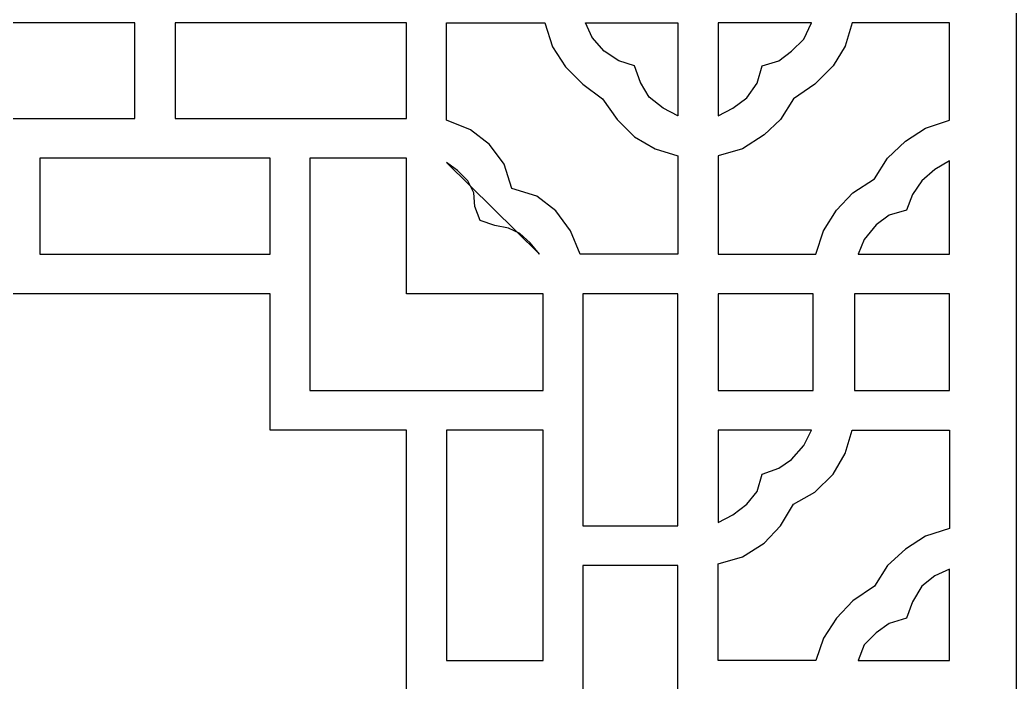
# Model space of a CAD drawing. Header units: centimetres. Extents: x 18.13 to 27, y 0.12 to 9.
# Drawn here: x 22.569 to 27, y 4.562 to 7.508 of the extents above; entities that cross this region are included whole.
import ezdxf

# ---------------------------------------------------------------- set-up
doc = ezdxf.new("R2010")
doc.units = ezdxf.units.CM
doc.header["$MEASUREMENT"] = 0
doc.layers.add('layer 1', color=7, linetype='Continuous')

msp = doc.modelspace()

# ---------------------------------------------------------------- linework, layer by layer
at = {"layer": 'layer 1', "color": 250}
for points, knots in [([(18.13026, 9.00077), (18.13026, 9.00077), (18.13026, 0.12357), (18.13026, 0.12357), (18.13026, 0.12357), (18.13026, 0.12357), (26.99977, 0.12357), (26.99977, 0.12357), (26.99977, 0.12357), (26.99977, 0.12357), (26.99977, 9.00077), (26.99977, 9.00077), (26.99977, 9.00077), (26.99977, 9.00077), (18.13026, 9.00077), (18.13026, 9.00077)], [0, 0, 0, 0, 0.2, 0.2, 0.2, 0.2, 0.4, 0.4, 0.4, 0.4, 0.6, 0.6, 0.6, 0.6, 1, 1, 1, 1]), ([(22.0505, 7.49564), (22.0505, 7.49564), (22.565, 7.49564), (22.565, 7.49564), (22.565, 7.49564), (22.565, 7.49564), (23.07952, 7.49564), (23.07952, 7.49564), (23.07952, 7.49564), (23.07952, 7.49564), (23.07952, 7.06944), (23.07952, 7.06944), (23.07952, 7.06944), (23.07952, 7.06944), (22.565, 7.06944), (22.565, 7.06944), (22.565, 7.06944), (22.565, 7.06944), (22.0505, 7.06944), (22.0505, 7.06944), (22.0505, 7.06944), (22.0505, 7.06944), (22.0505, 7.49564), (22.0505, 7.49564)], [0, 0, 0, 0, 0.1428571, 0.1428571, 0.1428571, 0.1428571, 0.2857143, 0.2857143, 0.2857143, 0.2857143, 0.4285714, 0.4285714, 0.4285714, 0.4285714, 0.5714286, 0.5714286, 0.5714286, 0.5714286, 0.7142857, 0.7142857, 0.7142857, 0.7142857, 1, 1, 1, 1]), ([(23.25996, 7.49564), (23.25996, 7.49564), (24.28899, 7.49564), (24.28899, 7.49564), (24.28899, 7.49564), (24.28899, 7.49564), (24.28899, 7.06944), (24.28899, 7.06944), (24.28899, 7.06944), (24.28899, 7.06944), (23.25996, 7.06944), (23.25996, 7.06944), (23.25996, 7.06944), (23.25996, 7.06944), (23.25996, 7.49564), (23.25996, 7.49564)], [0, 0, 0, 0, 0.2, 0.2, 0.2, 0.2, 0.4, 0.4, 0.4, 0.4, 0.6, 0.6, 0.6, 0.6, 1, 1, 1, 1]), ([(25.49467, 6.90432), (25.49467, 6.90432), (25.39481, 6.93508), (25.39481, 6.93508), (25.39481, 6.93508), (25.39481, 6.93508), (25.30268, 6.9888), (25.30268, 6.9888), (25.30268, 6.9888), (25.30268, 6.9888), (25.2259, 7.06562), (25.2259, 7.06562), (25.2259, 7.06562), (25.2259, 7.06562), (25.16063, 7.15777), (25.16063, 7.15777), (25.16063, 7.15777), (25.16063, 7.15777), (25.0723, 7.22301), (25.0723, 7.22301), (25.0723, 7.22301), (25.0723, 7.22301), (24.99549, 7.29984), (24.99549, 7.29984), (24.99549, 7.29984), (24.99549, 7.29984), (24.9379, 7.38811), (24.9379, 7.38811), (24.9379, 7.38811), (24.9379, 7.38811), (24.90334, 7.49564), (24.90334, 7.49564), (24.90334, 7.49564), (24.90334, 7.49564), (24.46563, 7.49564), (24.46563, 7.49564), (24.46563, 7.49564), (24.46563, 7.49564), (24.46563, 7.06176), (24.46563, 7.06176), (24.46563, 7.06176), (24.46563, 7.06176), (24.57315, 7.01952), (24.57315, 7.01952), (24.57315, 7.01952), (24.57315, 7.01952), (24.65761, 6.95424), (24.65761, 6.95424), (24.65761, 6.95424), (24.65761, 6.95424), (24.7229, 6.86596), (24.7229, 6.86596), (24.7229, 6.86596), (24.7229, 6.86596), (24.75744, 6.75847), (24.75744, 6.75847), (24.75744, 6.75847), (24.75744, 6.75847), (24.86881, 6.72389), (24.86881, 6.72389), (24.86881, 6.72389), (24.86881, 6.72389), (24.95328, 6.65861), (24.95328, 6.65861), (24.95328, 6.65861), (24.95328, 6.65861), (25.01851, 6.57028), (25.01851, 6.57028), (25.01851, 6.57028), (25.01851, 6.57028), (25.06077, 6.46662), (25.06077, 6.46662), (25.06077, 6.46662), (25.06077, 6.46662), (25.49467, 6.46662), (25.49467, 6.46662), (25.49467, 6.46662), (25.49467, 6.46662), (25.49467, 6.90432), (25.49467, 6.90432)], [0, 0, 0, 0, 0.047619, 0.047619, 0.047619, 0.047619, 0.0952381, 0.0952381, 0.0952381, 0.0952381, 0.1428571, 0.1428571, 0.1428571, 0.1428571, 0.1904762, 0.1904762, 0.1904762, 0.1904762, 0.2380952, 0.2380952, 0.2380952, 0.2380952, 0.2857143, 0.2857143, 0.2857143, 0.2857143, 0.3333333, 0.3333333, 0.3333333, 0.3333333, 0.3809524, 0.3809524, 0.3809524, 0.3809524, 0.4285714, 0.4285714, 0.4285714, 0.4285714, 0.4761905, 0.4761905, 0.4761905, 0.4761905, 0.5238095, 0.5238095, 0.5238095, 0.5238095, 0.5714286, 0.5714286, 0.5714286, 0.5714286, 0.6190476, 0.6190476, 0.6190476, 0.6190476, 0.6666667, 0.6666667, 0.6666667, 0.6666667, 0.7142857, 0.7142857, 0.7142857, 0.7142857, 0.7619048, 0.7619048, 0.7619048, 0.7619048, 0.8095238, 0.8095238, 0.8095238, 0.8095238, 0.8571429, 0.8571429, 0.8571429, 0.8571429, 0.9047619, 0.9047619, 0.9047619, 0.9047619, 1, 1, 1, 1]), ([(25.49467, 7.08096), (25.49467, 7.08096), (25.49467, 7.49564), (25.49467, 7.49564), (25.49467, 7.49564), (25.49467, 7.49564), (25.08381, 7.49564), (25.08381, 7.49564), (25.08381, 7.49564), (25.08381, 7.49564), (25.11452, 7.43041), (25.11452, 7.43041), (25.11452, 7.43041), (25.11452, 7.43041), (25.16829, 7.36895), (25.16829, 7.36895), (25.16829, 7.36895), (25.16829, 7.36895), (25.23355, 7.32669), (25.23355, 7.32669), (25.23355, 7.32669), (25.23355, 7.32669), (25.30268, 7.30367), (25.30268, 7.30367), (25.30268, 7.30367), (25.30268, 7.30367), (25.32955, 7.2307), (25.32955, 7.2307), (25.32955, 7.2307), (25.32955, 7.2307), (25.36795, 7.16544), (25.36795, 7.16544), (25.36795, 7.16544), (25.36795, 7.16544), (25.42936, 7.11553), (25.42936, 7.11553), (25.42936, 7.11553), (25.42936, 7.11553), (25.49467, 7.08096), (25.49467, 7.08096)], [0, 0, 0, 0, 0.0909091, 0.0909091, 0.0909091, 0.0909091, 0.1818182, 0.1818182, 0.1818182, 0.1818182, 0.2727273, 0.2727273, 0.2727273, 0.2727273, 0.3636364, 0.3636364, 0.3636364, 0.3636364, 0.4545455, 0.4545455, 0.4545455, 0.4545455, 0.5454545, 0.5454545, 0.5454545, 0.5454545, 0.6363636, 0.6363636, 0.6363636, 0.6363636, 0.7272727, 0.7272727, 0.7272727, 0.7272727, 0.8181818, 0.8181818, 0.8181818, 0.8181818, 1, 1, 1, 1]), ([(25.67512, 7.49564), (25.67512, 7.49564), (26.08981, 7.49564), (26.08981, 7.49564), (26.08981, 7.49564), (26.08981, 7.49564), (26.05523, 7.42272), (26.05523, 7.42272), (26.05523, 7.42272), (26.05523, 7.42272), (26.00146, 7.36895), (26.00146, 7.36895), (26.00146, 7.36895), (26.00146, 7.36895), (25.94389, 7.32669), (25.94389, 7.32669), (25.94389, 7.32669), (25.94389, 7.32669), (25.87091, 7.30367), (25.87091, 7.30367), (25.87091, 7.30367), (25.87091, 7.30367), (25.84789, 7.22686), (25.84789, 7.22686), (25.84789, 7.22686), (25.84789, 7.22686), (25.8018, 7.1616), (25.8018, 7.1616), (25.8018, 7.1616), (25.8018, 7.1616), (25.74039, 7.11553), (25.74039, 7.11553), (25.74039, 7.11553), (25.74039, 7.11553), (25.67512, 7.08096), (25.67512, 7.08096), (25.67512, 7.08096), (25.67512, 7.08096), (25.67512, 7.49564), (25.67512, 7.49564)], [0, 0, 0, 0, 0.0909091, 0.0909091, 0.0909091, 0.0909091, 0.1818182, 0.1818182, 0.1818182, 0.1818182, 0.2727273, 0.2727273, 0.2727273, 0.2727273, 0.3636364, 0.3636364, 0.3636364, 0.3636364, 0.4545455, 0.4545455, 0.4545455, 0.4545455, 0.5454545, 0.5454545, 0.5454545, 0.5454545, 0.6363636, 0.6363636, 0.6363636, 0.6363636, 0.7272727, 0.7272727, 0.7272727, 0.7272727, 0.8181818, 0.8181818, 0.8181818, 0.8181818, 1, 1, 1, 1]), ([(26.27026, 7.49564), (26.27026, 7.49564), (26.70413, 7.49564), (26.70413, 7.49564), (26.70413, 7.49564), (26.70413, 7.49564), (26.70413, 7.06176), (26.70413, 7.06176), (26.70413, 7.06176), (26.70413, 7.06176), (26.59663, 7.02721), (26.59663, 7.02721), (26.59663, 7.02721), (26.59663, 7.02721), (26.50833, 6.9696), (26.50833, 6.9696), (26.50833, 6.9696), (26.50833, 6.9696), (26.42768, 6.89283), (26.42768, 6.89283), (26.42768, 6.89283), (26.42768, 6.89283), (26.3701, 6.80066), (26.3701, 6.80066), (26.3701, 6.80066), (26.3701, 6.80066), (26.2741, 6.73927), (26.2741, 6.73927), (26.2741, 6.73927), (26.2741, 6.73927), (26.20115, 6.66243), (26.20115, 6.66243), (26.20115, 6.66243), (26.20115, 6.66243), (26.14353, 6.57028), (26.14353, 6.57028), (26.14353, 6.57028), (26.14353, 6.57028), (26.10897, 6.46662), (26.10897, 6.46662), (26.10897, 6.46662), (26.10897, 6.46662), (25.67512, 6.46662), (25.67512, 6.46662), (25.67512, 6.46662), (25.67512, 6.46662), (25.67512, 6.90432), (25.67512, 6.90432), (25.67512, 6.90432), (25.67512, 6.90432), (25.78262, 6.93508), (25.78262, 6.93508), (25.78262, 6.93508), (25.78262, 6.93508), (25.87859, 6.99647), (25.87859, 6.99647), (25.87859, 6.99647), (25.87859, 6.99647), (25.95155, 7.06562), (25.95155, 7.06562), (25.95155, 7.06562), (25.95155, 7.06562), (26.00914, 7.15777), (26.00914, 7.15777), (26.00914, 7.15777), (26.00914, 7.15777), (26.10515, 7.22301), (26.10515, 7.22301), (26.10515, 7.22301), (26.10515, 7.22301), (26.18578, 7.30367), (26.18578, 7.30367), (26.18578, 7.30367), (26.18578, 7.30367), (26.23955, 7.39196), (26.23955, 7.39196), (26.23955, 7.39196), (26.23955, 7.39196), (26.27026, 7.49564), (26.27026, 7.49564)], [0, 0, 0, 0, 0.047619, 0.047619, 0.047619, 0.047619, 0.0952381, 0.0952381, 0.0952381, 0.0952381, 0.1428571, 0.1428571, 0.1428571, 0.1428571, 0.1904762, 0.1904762, 0.1904762, 0.1904762, 0.2380952, 0.2380952, 0.2380952, 0.2380952, 0.2857143, 0.2857143, 0.2857143, 0.2857143, 0.3333333, 0.3333333, 0.3333333, 0.3333333, 0.3809524, 0.3809524, 0.3809524, 0.3809524, 0.4285714, 0.4285714, 0.4285714, 0.4285714, 0.4761905, 0.4761905, 0.4761905, 0.4761905, 0.5238095, 0.5238095, 0.5238095, 0.5238095, 0.5714286, 0.5714286, 0.5714286, 0.5714286, 0.6190476, 0.6190476, 0.6190476, 0.6190476, 0.6666667, 0.6666667, 0.6666667, 0.6666667, 0.7142857, 0.7142857, 0.7142857, 0.7142857, 0.7619048, 0.7619048, 0.7619048, 0.7619048, 0.8095238, 0.8095238, 0.8095238, 0.8095238, 0.8571429, 0.8571429, 0.8571429, 0.8571429, 0.9047619, 0.9047619, 0.9047619, 0.9047619, 1, 1, 1, 1]), ([(22.65716, 6.46662), (22.65716, 6.46662), (22.65716, 6.89283), (22.65716, 6.89283), (22.65716, 6.89283), (22.65716, 6.89283), (23.68235, 6.89283), (23.68235, 6.89283), (23.68235, 6.89283), (23.68235, 6.89283), (23.68235, 6.46662), (23.68235, 6.46662), (23.68235, 6.46662), (23.68235, 6.46662), (22.65716, 6.46662), (22.65716, 6.46662)], [0, 0, 0, 0, 0.2, 0.2, 0.2, 0.2, 0.4, 0.4, 0.4, 0.4, 0.6, 0.6, 0.6, 0.6, 1, 1, 1, 1]), ([(24.28899, 6.28999), (24.28899, 6.28999), (24.89568, 6.28999), (24.89568, 6.28999), (24.89568, 6.28999), (24.89568, 6.28999), (24.89568, 5.85996), (24.89568, 5.85996), (24.89568, 5.85996), (24.89568, 5.85996), (23.85898, 5.85996), (23.85898, 5.85996), (23.85898, 5.85996), (23.85898, 5.85996), (23.85898, 6.89283), (23.85898, 6.89283), (23.85898, 6.89283), (23.85898, 6.89283), (24.28899, 6.89283), (24.28899, 6.89283), (24.28899, 6.89283), (24.28899, 6.89283), (24.28899, 6.28999), (24.28899, 6.28999)], [0, 0, 0, 0, 0.1428571, 0.1428571, 0.1428571, 0.1428571, 0.2857143, 0.2857143, 0.2857143, 0.2857143, 0.4285714, 0.4285714, 0.4285714, 0.4285714, 0.5714286, 0.5714286, 0.5714286, 0.5714286, 0.7142857, 0.7142857, 0.7142857, 0.7142857, 1, 1, 1, 1]), ([(24.46563, 6.87364), (24.46563, 6.87364), (24.51555, 6.83909), (24.51555, 6.83909), (24.51555, 6.83909), (24.51555, 6.83909), (24.56162, 6.79298), (24.56162, 6.79298), (24.56162, 6.79298), (24.56162, 6.79298), (24.58851, 6.73927), (24.58851, 6.73927), (24.58851, 6.73927), (24.58851, 6.73927), (24.59235, 6.67779), (24.59235, 6.67779), (24.59235, 6.67779), (24.59235, 6.67779), (24.61538, 6.61634), (24.61538, 6.61634), (24.61538, 6.61634), (24.61538, 6.61634), (24.68065, 6.59335), (24.68065, 6.59335), (24.68065, 6.59335), (24.68065, 6.59335), (24.74208, 6.58182), (24.74208, 6.58182), (24.74208, 6.58182), (24.74208, 6.58182), (24.792, 6.55879), (24.792, 6.55879), (24.792, 6.55879), (24.792, 6.55879), (24.83807, 6.51652), (24.83807, 6.51652), (24.83807, 6.51652), (24.83807, 6.51652), (24.88032, 6.46662), (24.88032, 6.46662), (24.88032, 6.46662), (24.88032, 6.46662), (24.46563, 6.87364), (24.46563, 6.87364)], [0, 0, 0, 0, 0.0833333, 0.0833333, 0.0833333, 0.0833333, 0.1666667, 0.1666667, 0.1666667, 0.1666667, 0.25, 0.25, 0.25, 0.25, 0.3333333, 0.3333333, 0.3333333, 0.3333333, 0.4166667, 0.4166667, 0.4166667, 0.4166667, 0.5, 0.5, 0.5, 0.5, 0.5833333, 0.5833333, 0.5833333, 0.5833333, 0.6666667, 0.6666667, 0.6666667, 0.6666667, 0.75, 0.75, 0.75, 0.75, 0.8333333, 0.8333333, 0.8333333, 0.8333333, 1, 1, 1, 1]), ([(26.29712, 6.46662), (26.29712, 6.46662), (26.32401, 6.53191), (26.32401, 6.53191), (26.32401, 6.53191), (26.32401, 6.53191), (26.37777, 6.59717), (26.37777, 6.59717), (26.37777, 6.59717), (26.37777, 6.59717), (26.43535, 6.63941), (26.43535, 6.63941), (26.43535, 6.63941), (26.43535, 6.63941), (26.51212, 6.66243), (26.51212, 6.66243), (26.51212, 6.66243), (26.51212, 6.66243), (26.53904, 6.73157), (26.53904, 6.73157), (26.53904, 6.73157), (26.53904, 6.73157), (26.58126, 6.79298), (26.58126, 6.79298), (26.58126, 6.79298), (26.58126, 6.79298), (26.63887, 6.8429), (26.63887, 6.8429), (26.63887, 6.8429), (26.63887, 6.8429), (26.70413, 6.88131), (26.70413, 6.88131), (26.70413, 6.88131), (26.70413, 6.88131), (26.70413, 6.46662), (26.70413, 6.46662), (26.70413, 6.46662), (26.70413, 6.46662), (26.29712, 6.46662), (26.29712, 6.46662)], [0, 0, 0, 0, 0.0909091, 0.0909091, 0.0909091, 0.0909091, 0.1818182, 0.1818182, 0.1818182, 0.1818182, 0.2727273, 0.2727273, 0.2727273, 0.2727273, 0.3636364, 0.3636364, 0.3636364, 0.3636364, 0.4545455, 0.4545455, 0.4545455, 0.4545455, 0.5454545, 0.5454545, 0.5454545, 0.5454545, 0.6363636, 0.6363636, 0.6363636, 0.6363636, 0.7272727, 0.7272727, 0.7272727, 0.7272727, 0.8181818, 0.8181818, 0.8181818, 0.8181818, 1, 1, 1, 1]), ([(20.84102, 5.68333), (20.84102, 5.68333), (21.44771, 5.68333), (21.44771, 5.68333), (21.44771, 5.68333), (21.44771, 5.68333), (21.44771, 6.28999), (21.44771, 6.28999), (21.44771, 6.28999), (21.44771, 6.28999), (22.565, 6.28999), (22.565, 6.28999), (22.565, 6.28999), (22.565, 6.28999), (23.68235, 6.28999), (23.68235, 6.28999), (23.68235, 6.28999), (23.68235, 6.28999), (23.68235, 5.68333), (23.68235, 5.68333), (23.68235, 5.68333), (23.68235, 5.68333), (24.28899, 5.68333), (24.28899, 5.68333), (24.28899, 5.68333), (24.28899, 5.68333), (24.28899, 4.56217), (24.28899, 4.56217), (24.28899, 4.56217), (24.28899, 4.56217), (24.28899, 3.44485), (24.28899, 3.44485), (24.28899, 3.44485), (24.28899, 3.44485), (23.68235, 3.44485), (23.68235, 3.44485), (23.68235, 3.44485), (23.68235, 3.44485), (23.68235, 2.84205), (23.68235, 2.84205), (23.68235, 2.84205), (23.68235, 2.84205), (22.565, 2.84205), (22.565, 2.84205), (22.565, 2.84205), (22.565, 2.84205), (21.44771, 2.84205), (21.44771, 2.84205), (21.44771, 2.84205), (21.44771, 2.84205), (21.44771, 3.44485), (21.44771, 3.44485), (21.44771, 3.44485), (21.44771, 3.44485), (20.84102, 3.44485), (20.84102, 3.44485), (20.84102, 3.44485), (20.84102, 3.44485), (20.84102, 4.56217), (20.84102, 4.56217), (20.84102, 4.56217), (20.84102, 4.56217), (20.84102, 5.68333), (20.84102, 5.68333)], [0, 0, 0, 0, 0.0588235, 0.0588235, 0.0588235, 0.0588235, 0.1176471, 0.1176471, 0.1176471, 0.1176471, 0.1764706, 0.1764706, 0.1764706, 0.1764706, 0.2352941, 0.2352941, 0.2352941, 0.2352941, 0.2941176, 0.2941176, 0.2941176, 0.2941176, 0.3529412, 0.3529412, 0.3529412, 0.3529412, 0.4117647, 0.4117647, 0.4117647, 0.4117647, 0.4705882, 0.4705882, 0.4705882, 0.4705882, 0.5294118, 0.5294118, 0.5294118, 0.5294118, 0.5882353, 0.5882353, 0.5882353, 0.5882353, 0.6470588, 0.6470588, 0.6470588, 0.6470588, 0.7058824, 0.7058824, 0.7058824, 0.7058824, 0.7647059, 0.7647059, 0.7647059, 0.7647059, 0.8235294, 0.8235294, 0.8235294, 0.8235294, 0.8823529, 0.8823529, 0.8823529, 0.8823529, 1, 1, 1, 1]), ([(25.0723, 6.28999), (25.0723, 6.28999), (25.49467, 6.28999), (25.49467, 6.28999), (25.49467, 6.28999), (25.49467, 6.28999), (25.49467, 5.25716), (25.49467, 5.25716), (25.49467, 5.25716), (25.49467, 5.25716), (25.0723, 5.25716), (25.0723, 5.25716), (25.0723, 5.25716), (25.0723, 5.25716), (25.0723, 6.28999), (25.0723, 6.28999)], [0, 0, 0, 0, 0.2, 0.2, 0.2, 0.2, 0.4, 0.4, 0.4, 0.4, 0.6, 0.6, 0.6, 0.6, 1, 1, 1, 1]), ([(26.09747, 5.85996), (26.09747, 5.85996), (25.67512, 5.85996), (25.67512, 5.85996), (25.67512, 5.85996), (25.67512, 5.85996), (25.67512, 6.28999), (25.67512, 6.28999), (25.67512, 6.28999), (25.67512, 6.28999), (26.09747, 6.28999), (26.09747, 6.28999), (26.09747, 6.28999), (26.09747, 6.28999), (26.09747, 5.85996), (26.09747, 5.85996)], [0, 0, 0, 0, 0.2, 0.2, 0.2, 0.2, 0.4, 0.4, 0.4, 0.4, 0.6, 0.6, 0.6, 0.6, 1, 1, 1, 1]), ([(26.70413, 5.85996), (26.70413, 5.85996), (26.28179, 5.85996), (26.28179, 5.85996), (26.28179, 5.85996), (26.28179, 5.85996), (26.28179, 6.28999), (26.28179, 6.28999), (26.28179, 6.28999), (26.28179, 6.28999), (26.70413, 6.28999), (26.70413, 6.28999), (26.70413, 6.28999), (26.70413, 6.28999), (26.70413, 5.85996), (26.70413, 5.85996)], [0, 0, 0, 0, 0.2, 0.2, 0.2, 0.2, 0.4, 0.4, 0.4, 0.4, 0.6, 0.6, 0.6, 0.6, 1, 1, 1, 1]), ([(24.46563, 5.68333), (24.46563, 5.68333), (24.89568, 5.68333), (24.89568, 5.68333), (24.89568, 5.68333), (24.89568, 5.68333), (24.89568, 4.65816), (24.89568, 4.65816), (24.89568, 4.65816), (24.89568, 4.65816), (24.46563, 4.65816), (24.46563, 4.65816), (24.46563, 4.65816), (24.46563, 4.65816), (24.46563, 5.68333), (24.46563, 5.68333)], [0, 0, 0, 0, 0.2, 0.2, 0.2, 0.2, 0.4, 0.4, 0.4, 0.4, 0.6, 0.6, 0.6, 0.6, 1, 1, 1, 1]), ([(25.67512, 5.68333), (25.67512, 5.68333), (26.08981, 5.68333), (26.08981, 5.68333), (26.08981, 5.68333), (26.08981, 5.68333), (26.05523, 5.61424), (26.05523, 5.61424), (26.05523, 5.61424), (26.05523, 5.61424), (26.00146, 5.55278), (26.00146, 5.55278), (26.00146, 5.55278), (26.00146, 5.55278), (25.94389, 5.51441), (25.94389, 5.51441), (25.94389, 5.51441), (25.94389, 5.51441), (25.87091, 5.48754), (25.87091, 5.48754), (25.87091, 5.48754), (25.87091, 5.48754), (25.84789, 5.41074), (25.84789, 5.41074), (25.84789, 5.41074), (25.84789, 5.41074), (25.8018, 5.35313), (25.8018, 5.35313), (25.8018, 5.35313), (25.8018, 5.35313), (25.74039, 5.30705), (25.74039, 5.30705), (25.74039, 5.30705), (25.74039, 5.30705), (25.67512, 5.27252), (25.67512, 5.27252), (25.67512, 5.27252), (25.67512, 5.27252), (25.67512, 5.68333), (25.67512, 5.68333)], [0, 0, 0, 0, 0.0909091, 0.0909091, 0.0909091, 0.0909091, 0.1818182, 0.1818182, 0.1818182, 0.1818182, 0.2727273, 0.2727273, 0.2727273, 0.2727273, 0.3636364, 0.3636364, 0.3636364, 0.3636364, 0.4545455, 0.4545455, 0.4545455, 0.4545455, 0.5454545, 0.5454545, 0.5454545, 0.5454545, 0.6363636, 0.6363636, 0.6363636, 0.6363636, 0.7272727, 0.7272727, 0.7272727, 0.7272727, 0.8181818, 0.8181818, 0.8181818, 0.8181818, 1, 1, 1, 1]), ([(26.10897, 4.65816), (26.10897, 4.65816), (26.14353, 4.75801), (26.14353, 4.75801), (26.14353, 4.75801), (26.14353, 4.75801), (26.20115, 4.84633), (26.20115, 4.84633), (26.20115, 4.84633), (26.20115, 4.84633), (26.2741, 4.92311), (26.2741, 4.92311), (26.2741, 4.92311), (26.2741, 4.92311), (26.3701, 4.98837), (26.3701, 4.98837), (26.3701, 4.98837), (26.3701, 4.98837), (26.42768, 5.08053), (26.42768, 5.08053), (26.42768, 5.08053), (26.42768, 5.08053), (26.50833, 5.15349), (26.50833, 5.15349), (26.50833, 5.15349), (26.50833, 5.15349), (26.59663, 5.21107), (26.59663, 5.21107), (26.59663, 5.21107), (26.59663, 5.21107), (26.70413, 5.24562), (26.70413, 5.24562), (26.70413, 5.24562), (26.70413, 5.24562), (26.70413, 5.68333), (26.70413, 5.68333), (26.70413, 5.68333), (26.70413, 5.68333), (26.27026, 5.68333), (26.27026, 5.68333), (26.27026, 5.68333), (26.27026, 5.68333), (26.23955, 5.57965), (26.23955, 5.57965), (26.23955, 5.57965), (26.23955, 5.57965), (26.18578, 5.48754), (26.18578, 5.48754), (26.18578, 5.48754), (26.18578, 5.48754), (26.10515, 5.4069), (26.10515, 5.4069), (26.10515, 5.4069), (26.10515, 5.4069), (26.00914, 5.35313), (26.00914, 5.35313), (26.00914, 5.35313), (26.00914, 5.35313), (25.95155, 5.25716), (25.95155, 5.25716), (25.95155, 5.25716), (25.95155, 5.25716), (25.87859, 5.18035), (25.87859, 5.18035), (25.87859, 5.18035), (25.87859, 5.18035), (25.78262, 5.1189), (25.78262, 5.1189), (25.78262, 5.1189), (25.78262, 5.1189), (25.67512, 5.08819), (25.67512, 5.08819), (25.67512, 5.08819), (25.67512, 5.08819), (25.67512, 4.65816), (25.67512, 4.65816), (25.67512, 4.65816), (25.67512, 4.65816), (26.10897, 4.65816), (26.10897, 4.65816)], [0, 0, 0, 0, 0.047619, 0.047619, 0.047619, 0.047619, 0.0952381, 0.0952381, 0.0952381, 0.0952381, 0.1428571, 0.1428571, 0.1428571, 0.1428571, 0.1904762, 0.1904762, 0.1904762, 0.1904762, 0.2380952, 0.2380952, 0.2380952, 0.2380952, 0.2857143, 0.2857143, 0.2857143, 0.2857143, 0.3333333, 0.3333333, 0.3333333, 0.3333333, 0.3809524, 0.3809524, 0.3809524, 0.3809524, 0.4285714, 0.4285714, 0.4285714, 0.4285714, 0.4761905, 0.4761905, 0.4761905, 0.4761905, 0.5238095, 0.5238095, 0.5238095, 0.5238095, 0.5714286, 0.5714286, 0.5714286, 0.5714286, 0.6190476, 0.6190476, 0.6190476, 0.6190476, 0.6666667, 0.6666667, 0.6666667, 0.6666667, 0.7142857, 0.7142857, 0.7142857, 0.7142857, 0.7619048, 0.7619048, 0.7619048, 0.7619048, 0.8095238, 0.8095238, 0.8095238, 0.8095238, 0.8571429, 0.8571429, 0.8571429, 0.8571429, 0.9047619, 0.9047619, 0.9047619, 0.9047619, 1, 1, 1, 1]), ([(25.0723, 4.05152), (25.0723, 4.05152), (25.0723, 4.56217), (25.0723, 4.56217), (25.0723, 4.56217), (25.0723, 4.56217), (25.0723, 5.08053), (25.0723, 5.08053), (25.0723, 5.08053), (25.0723, 5.08053), (25.49467, 5.08053), (25.49467, 5.08053), (25.49467, 5.08053), (25.49467, 5.08053), (25.49467, 4.56217), (25.49467, 4.56217), (25.49467, 4.56217), (25.49467, 4.56217), (25.49467, 4.05152), (25.49467, 4.05152), (25.49467, 4.05152), (25.49467, 4.05152), (25.0723, 4.05152), (25.0723, 4.05152)], [0, 0, 0, 0, 0.1428571, 0.1428571, 0.1428571, 0.1428571, 0.2857143, 0.2857143, 0.2857143, 0.2857143, 0.4285714, 0.4285714, 0.4285714, 0.4285714, 0.5714286, 0.5714286, 0.5714286, 0.5714286, 0.7142857, 0.7142857, 0.7142857, 0.7142857, 1, 1, 1, 1]), ([(26.70413, 4.65816), (26.70413, 4.65816), (26.29712, 4.65816), (26.29712, 4.65816), (26.29712, 4.65816), (26.29712, 4.65816), (26.32401, 4.72726), (26.32401, 4.72726), (26.32401, 4.72726), (26.32401, 4.72726), (26.37777, 4.78101), (26.37777, 4.78101), (26.37777, 4.78101), (26.37777, 4.78101), (26.43535, 4.82329), (26.43535, 4.82329), (26.43535, 4.82329), (26.43535, 4.82329), (26.51212, 4.84633), (26.51212, 4.84633), (26.51212, 4.84633), (26.51212, 4.84633), (26.53904, 4.91926), (26.53904, 4.91926), (26.53904, 4.91926), (26.53904, 4.91926), (26.58126, 4.98837), (26.58126, 4.98837), (26.58126, 4.98837), (26.58126, 4.98837), (26.63887, 5.03444), (26.63887, 5.03444), (26.63887, 5.03444), (26.63887, 5.03444), (26.70413, 5.06515), (26.70413, 5.06515), (26.70413, 5.06515), (26.70413, 5.06515), (26.70413, 4.65816), (26.70413, 4.65816)], [0, 0, 0, 0, 0.0909091, 0.0909091, 0.0909091, 0.0909091, 0.1818182, 0.1818182, 0.1818182, 0.1818182, 0.2727273, 0.2727273, 0.2727273, 0.2727273, 0.3636364, 0.3636364, 0.3636364, 0.3636364, 0.4545455, 0.4545455, 0.4545455, 0.4545455, 0.5454545, 0.5454545, 0.5454545, 0.5454545, 0.6363636, 0.6363636, 0.6363636, 0.6363636, 0.7272727, 0.7272727, 0.7272727, 0.7272727, 0.8181818, 0.8181818, 0.8181818, 0.8181818, 1, 1, 1, 1])]:
    msp.add_open_spline(points, degree=3, knots=knots, dxfattribs=at)
at = {"layer": 'layer 1', "lineweight": 9}
for points, knots in [([(18.13026, 9.00077), (18.13026, 9.00077), (18.13026, 0.12357), (18.13026, 0.12357), (18.13026, 0.12357), (18.13026, 0.12357), (26.99977, 0.12357), (26.99977, 0.12357), (26.99977, 0.12357), (26.99977, 0.12357), (26.99977, 9.00077), (26.99977, 9.00077), (26.99977, 9.00077), (26.99977, 9.00077), (18.13026, 9.00077), (18.13026, 9.00077)], [0, 0, 0, 0, 0.2, 0.2, 0.2, 0.2, 0.4, 0.4, 0.4, 0.4, 0.6, 0.6, 0.6, 0.6, 1, 1, 1, 1]), ([(22.0505, 7.49564), (22.0505, 7.49564), (22.565, 7.49564), (22.565, 7.49564), (22.565, 7.49564), (22.565, 7.49564), (23.07952, 7.49564), (23.07952, 7.49564), (23.07952, 7.49564), (23.07952, 7.49564), (23.07952, 7.06944), (23.07952, 7.06944), (23.07952, 7.06944), (23.07952, 7.06944), (22.565, 7.06944), (22.565, 7.06944), (22.565, 7.06944), (22.565, 7.06944), (22.0505, 7.06944), (22.0505, 7.06944), (22.0505, 7.06944), (22.0505, 7.06944), (22.0505, 7.49564), (22.0505, 7.49564)], [0, 0, 0, 0, 0.1428571, 0.1428571, 0.1428571, 0.1428571, 0.2857143, 0.2857143, 0.2857143, 0.2857143, 0.4285714, 0.4285714, 0.4285714, 0.4285714, 0.5714286, 0.5714286, 0.5714286, 0.5714286, 0.7142857, 0.7142857, 0.7142857, 0.7142857, 1, 1, 1, 1]), ([(23.25996, 7.49564), (23.25996, 7.49564), (24.28899, 7.49564), (24.28899, 7.49564), (24.28899, 7.49564), (24.28899, 7.49564), (24.28899, 7.06944), (24.28899, 7.06944), (24.28899, 7.06944), (24.28899, 7.06944), (23.25996, 7.06944), (23.25996, 7.06944), (23.25996, 7.06944), (23.25996, 7.06944), (23.25996, 7.49564), (23.25996, 7.49564)], [0, 0, 0, 0, 0.2, 0.2, 0.2, 0.2, 0.4, 0.4, 0.4, 0.4, 0.6, 0.6, 0.6, 0.6, 1, 1, 1, 1]), ([(25.49467, 6.90432), (25.49467, 6.90432), (25.39481, 6.93508), (25.39481, 6.93508), (25.39481, 6.93508), (25.39481, 6.93508), (25.30268, 6.9888), (25.30268, 6.9888), (25.30268, 6.9888), (25.30268, 6.9888), (25.2259, 7.06562), (25.2259, 7.06562), (25.2259, 7.06562), (25.2259, 7.06562), (25.16063, 7.15777), (25.16063, 7.15777), (25.16063, 7.15777), (25.16063, 7.15777), (25.0723, 7.22301), (25.0723, 7.22301), (25.0723, 7.22301), (25.0723, 7.22301), (24.99549, 7.29984), (24.99549, 7.29984), (24.99549, 7.29984), (24.99549, 7.29984), (24.9379, 7.38811), (24.9379, 7.38811), (24.9379, 7.38811), (24.9379, 7.38811), (24.90334, 7.49564), (24.90334, 7.49564), (24.90334, 7.49564), (24.90334, 7.49564), (24.46563, 7.49564), (24.46563, 7.49564), (24.46563, 7.49564), (24.46563, 7.49564), (24.46563, 7.06176), (24.46563, 7.06176), (24.46563, 7.06176), (24.46563, 7.06176), (24.57315, 7.01952), (24.57315, 7.01952), (24.57315, 7.01952), (24.57315, 7.01952), (24.65761, 6.95424), (24.65761, 6.95424), (24.65761, 6.95424), (24.65761, 6.95424), (24.7229, 6.86596), (24.7229, 6.86596), (24.7229, 6.86596), (24.7229, 6.86596), (24.75744, 6.75847), (24.75744, 6.75847), (24.75744, 6.75847), (24.75744, 6.75847), (24.86881, 6.72389), (24.86881, 6.72389), (24.86881, 6.72389), (24.86881, 6.72389), (24.95328, 6.65861), (24.95328, 6.65861), (24.95328, 6.65861), (24.95328, 6.65861), (25.01851, 6.57028), (25.01851, 6.57028), (25.01851, 6.57028), (25.01851, 6.57028), (25.06077, 6.46662), (25.06077, 6.46662), (25.06077, 6.46662), (25.06077, 6.46662), (25.49467, 6.46662), (25.49467, 6.46662), (25.49467, 6.46662), (25.49467, 6.46662), (25.49467, 6.90432), (25.49467, 6.90432)], [0, 0, 0, 0, 0.047619, 0.047619, 0.047619, 0.047619, 0.0952381, 0.0952381, 0.0952381, 0.0952381, 0.1428571, 0.1428571, 0.1428571, 0.1428571, 0.1904762, 0.1904762, 0.1904762, 0.1904762, 0.2380952, 0.2380952, 0.2380952, 0.2380952, 0.2857143, 0.2857143, 0.2857143, 0.2857143, 0.3333333, 0.3333333, 0.3333333, 0.3333333, 0.3809524, 0.3809524, 0.3809524, 0.3809524, 0.4285714, 0.4285714, 0.4285714, 0.4285714, 0.4761905, 0.4761905, 0.4761905, 0.4761905, 0.5238095, 0.5238095, 0.5238095, 0.5238095, 0.5714286, 0.5714286, 0.5714286, 0.5714286, 0.6190476, 0.6190476, 0.6190476, 0.6190476, 0.6666667, 0.6666667, 0.6666667, 0.6666667, 0.7142857, 0.7142857, 0.7142857, 0.7142857, 0.7619048, 0.7619048, 0.7619048, 0.7619048, 0.8095238, 0.8095238, 0.8095238, 0.8095238, 0.8571429, 0.8571429, 0.8571429, 0.8571429, 0.9047619, 0.9047619, 0.9047619, 0.9047619, 1, 1, 1, 1]), ([(25.49467, 7.08096), (25.49467, 7.08096), (25.49467, 7.49564), (25.49467, 7.49564), (25.49467, 7.49564), (25.49467, 7.49564), (25.08381, 7.49564), (25.08381, 7.49564), (25.08381, 7.49564), (25.08381, 7.49564), (25.11452, 7.43041), (25.11452, 7.43041), (25.11452, 7.43041), (25.11452, 7.43041), (25.16829, 7.36895), (25.16829, 7.36895), (25.16829, 7.36895), (25.16829, 7.36895), (25.23355, 7.32669), (25.23355, 7.32669), (25.23355, 7.32669), (25.23355, 7.32669), (25.30268, 7.30367), (25.30268, 7.30367), (25.30268, 7.30367), (25.30268, 7.30367), (25.32955, 7.2307), (25.32955, 7.2307), (25.32955, 7.2307), (25.32955, 7.2307), (25.36795, 7.16544), (25.36795, 7.16544), (25.36795, 7.16544), (25.36795, 7.16544), (25.42936, 7.11553), (25.42936, 7.11553), (25.42936, 7.11553), (25.42936, 7.11553), (25.49467, 7.08096), (25.49467, 7.08096)], [0, 0, 0, 0, 0.0909091, 0.0909091, 0.0909091, 0.0909091, 0.1818182, 0.1818182, 0.1818182, 0.1818182, 0.2727273, 0.2727273, 0.2727273, 0.2727273, 0.3636364, 0.3636364, 0.3636364, 0.3636364, 0.4545455, 0.4545455, 0.4545455, 0.4545455, 0.5454545, 0.5454545, 0.5454545, 0.5454545, 0.6363636, 0.6363636, 0.6363636, 0.6363636, 0.7272727, 0.7272727, 0.7272727, 0.7272727, 0.8181818, 0.8181818, 0.8181818, 0.8181818, 1, 1, 1, 1]), ([(25.67512, 7.49564), (25.67512, 7.49564), (26.08981, 7.49564), (26.08981, 7.49564), (26.08981, 7.49564), (26.08981, 7.49564), (26.05523, 7.42272), (26.05523, 7.42272), (26.05523, 7.42272), (26.05523, 7.42272), (26.00146, 7.36895), (26.00146, 7.36895), (26.00146, 7.36895), (26.00146, 7.36895), (25.94389, 7.32669), (25.94389, 7.32669), (25.94389, 7.32669), (25.94389, 7.32669), (25.87091, 7.30367), (25.87091, 7.30367), (25.87091, 7.30367), (25.87091, 7.30367), (25.84789, 7.22686), (25.84789, 7.22686), (25.84789, 7.22686), (25.84789, 7.22686), (25.8018, 7.1616), (25.8018, 7.1616), (25.8018, 7.1616), (25.8018, 7.1616), (25.74039, 7.11553), (25.74039, 7.11553), (25.74039, 7.11553), (25.74039, 7.11553), (25.67512, 7.08096), (25.67512, 7.08096), (25.67512, 7.08096), (25.67512, 7.08096), (25.67512, 7.49564), (25.67512, 7.49564)], [0, 0, 0, 0, 0.0909091, 0.0909091, 0.0909091, 0.0909091, 0.1818182, 0.1818182, 0.1818182, 0.1818182, 0.2727273, 0.2727273, 0.2727273, 0.2727273, 0.3636364, 0.3636364, 0.3636364, 0.3636364, 0.4545455, 0.4545455, 0.4545455, 0.4545455, 0.5454545, 0.5454545, 0.5454545, 0.5454545, 0.6363636, 0.6363636, 0.6363636, 0.6363636, 0.7272727, 0.7272727, 0.7272727, 0.7272727, 0.8181818, 0.8181818, 0.8181818, 0.8181818, 1, 1, 1, 1]), ([(26.27026, 7.49564), (26.27026, 7.49564), (26.70413, 7.49564), (26.70413, 7.49564), (26.70413, 7.49564), (26.70413, 7.49564), (26.70413, 7.06176), (26.70413, 7.06176), (26.70413, 7.06176), (26.70413, 7.06176), (26.59663, 7.02721), (26.59663, 7.02721), (26.59663, 7.02721), (26.59663, 7.02721), (26.50833, 6.9696), (26.50833, 6.9696), (26.50833, 6.9696), (26.50833, 6.9696), (26.42768, 6.89283), (26.42768, 6.89283), (26.42768, 6.89283), (26.42768, 6.89283), (26.3701, 6.80066), (26.3701, 6.80066), (26.3701, 6.80066), (26.3701, 6.80066), (26.2741, 6.73927), (26.2741, 6.73927), (26.2741, 6.73927), (26.2741, 6.73927), (26.20115, 6.66243), (26.20115, 6.66243), (26.20115, 6.66243), (26.20115, 6.66243), (26.14353, 6.57028), (26.14353, 6.57028), (26.14353, 6.57028), (26.14353, 6.57028), (26.10897, 6.46662), (26.10897, 6.46662), (26.10897, 6.46662), (26.10897, 6.46662), (25.67512, 6.46662), (25.67512, 6.46662), (25.67512, 6.46662), (25.67512, 6.46662), (25.67512, 6.90432), (25.67512, 6.90432), (25.67512, 6.90432), (25.67512, 6.90432), (25.78262, 6.93508), (25.78262, 6.93508), (25.78262, 6.93508), (25.78262, 6.93508), (25.87859, 6.99647), (25.87859, 6.99647), (25.87859, 6.99647), (25.87859, 6.99647), (25.95155, 7.06562), (25.95155, 7.06562), (25.95155, 7.06562), (25.95155, 7.06562), (26.00914, 7.15777), (26.00914, 7.15777), (26.00914, 7.15777), (26.00914, 7.15777), (26.10515, 7.22301), (26.10515, 7.22301), (26.10515, 7.22301), (26.10515, 7.22301), (26.18578, 7.30367), (26.18578, 7.30367), (26.18578, 7.30367), (26.18578, 7.30367), (26.23955, 7.39196), (26.23955, 7.39196), (26.23955, 7.39196), (26.23955, 7.39196), (26.27026, 7.49564), (26.27026, 7.49564)], [0, 0, 0, 0, 0.047619, 0.047619, 0.047619, 0.047619, 0.0952381, 0.0952381, 0.0952381, 0.0952381, 0.1428571, 0.1428571, 0.1428571, 0.1428571, 0.1904762, 0.1904762, 0.1904762, 0.1904762, 0.2380952, 0.2380952, 0.2380952, 0.2380952, 0.2857143, 0.2857143, 0.2857143, 0.2857143, 0.3333333, 0.3333333, 0.3333333, 0.3333333, 0.3809524, 0.3809524, 0.3809524, 0.3809524, 0.4285714, 0.4285714, 0.4285714, 0.4285714, 0.4761905, 0.4761905, 0.4761905, 0.4761905, 0.5238095, 0.5238095, 0.5238095, 0.5238095, 0.5714286, 0.5714286, 0.5714286, 0.5714286, 0.6190476, 0.6190476, 0.6190476, 0.6190476, 0.6666667, 0.6666667, 0.6666667, 0.6666667, 0.7142857, 0.7142857, 0.7142857, 0.7142857, 0.7619048, 0.7619048, 0.7619048, 0.7619048, 0.8095238, 0.8095238, 0.8095238, 0.8095238, 0.8571429, 0.8571429, 0.8571429, 0.8571429, 0.9047619, 0.9047619, 0.9047619, 0.9047619, 1, 1, 1, 1]), ([(22.65716, 6.46662), (22.65716, 6.46662), (22.65716, 6.89283), (22.65716, 6.89283), (22.65716, 6.89283), (22.65716, 6.89283), (23.68235, 6.89283), (23.68235, 6.89283), (23.68235, 6.89283), (23.68235, 6.89283), (23.68235, 6.46662), (23.68235, 6.46662), (23.68235, 6.46662), (23.68235, 6.46662), (22.65716, 6.46662), (22.65716, 6.46662)], [0, 0, 0, 0, 0.2, 0.2, 0.2, 0.2, 0.4, 0.4, 0.4, 0.4, 0.6, 0.6, 0.6, 0.6, 1, 1, 1, 1]), ([(24.28899, 6.28999), (24.28899, 6.28999), (24.89568, 6.28999), (24.89568, 6.28999), (24.89568, 6.28999), (24.89568, 6.28999), (24.89568, 5.85996), (24.89568, 5.85996), (24.89568, 5.85996), (24.89568, 5.85996), (23.85898, 5.85996), (23.85898, 5.85996), (23.85898, 5.85996), (23.85898, 5.85996), (23.85898, 6.89283), (23.85898, 6.89283), (23.85898, 6.89283), (23.85898, 6.89283), (24.28899, 6.89283), (24.28899, 6.89283), (24.28899, 6.89283), (24.28899, 6.89283), (24.28899, 6.28999), (24.28899, 6.28999)], [0, 0, 0, 0, 0.1428571, 0.1428571, 0.1428571, 0.1428571, 0.2857143, 0.2857143, 0.2857143, 0.2857143, 0.4285714, 0.4285714, 0.4285714, 0.4285714, 0.5714286, 0.5714286, 0.5714286, 0.5714286, 0.7142857, 0.7142857, 0.7142857, 0.7142857, 1, 1, 1, 1]), ([(24.46563, 6.87364), (24.46563, 6.87364), (24.51555, 6.83909), (24.51555, 6.83909), (24.51555, 6.83909), (24.51555, 6.83909), (24.56162, 6.79298), (24.56162, 6.79298), (24.56162, 6.79298), (24.56162, 6.79298), (24.58851, 6.73927), (24.58851, 6.73927), (24.58851, 6.73927), (24.58851, 6.73927), (24.59235, 6.67779), (24.59235, 6.67779), (24.59235, 6.67779), (24.59235, 6.67779), (24.61538, 6.61634), (24.61538, 6.61634), (24.61538, 6.61634), (24.61538, 6.61634), (24.68065, 6.59335), (24.68065, 6.59335), (24.68065, 6.59335), (24.68065, 6.59335), (24.74208, 6.58182), (24.74208, 6.58182), (24.74208, 6.58182), (24.74208, 6.58182), (24.792, 6.55879), (24.792, 6.55879), (24.792, 6.55879), (24.792, 6.55879), (24.83807, 6.51652), (24.83807, 6.51652), (24.83807, 6.51652), (24.83807, 6.51652), (24.88032, 6.46662), (24.88032, 6.46662)], [0, 0, 0, 0, 0.0909091, 0.0909091, 0.0909091, 0.0909091, 0.1818182, 0.1818182, 0.1818182, 0.1818182, 0.2727273, 0.2727273, 0.2727273, 0.2727273, 0.3636364, 0.3636364, 0.3636364, 0.3636364, 0.4545455, 0.4545455, 0.4545455, 0.4545455, 0.5454545, 0.5454545, 0.5454545, 0.5454545, 0.6363636, 0.6363636, 0.6363636, 0.6363636, 0.7272727, 0.7272727, 0.7272727, 0.7272727, 0.8181818, 0.8181818, 0.8181818, 0.8181818, 1, 1, 1, 1]), ([(26.29712, 6.46662), (26.29712, 6.46662), (26.32401, 6.53191), (26.32401, 6.53191), (26.32401, 6.53191), (26.32401, 6.53191), (26.37777, 6.59717), (26.37777, 6.59717), (26.37777, 6.59717), (26.37777, 6.59717), (26.43535, 6.63941), (26.43535, 6.63941), (26.43535, 6.63941), (26.43535, 6.63941), (26.51212, 6.66243), (26.51212, 6.66243), (26.51212, 6.66243), (26.51212, 6.66243), (26.53904, 6.73157), (26.53904, 6.73157), (26.53904, 6.73157), (26.53904, 6.73157), (26.58126, 6.79298), (26.58126, 6.79298), (26.58126, 6.79298), (26.58126, 6.79298), (26.63887, 6.8429), (26.63887, 6.8429), (26.63887, 6.8429), (26.63887, 6.8429), (26.70413, 6.88131), (26.70413, 6.88131), (26.70413, 6.88131), (26.70413, 6.88131), (26.70413, 6.46662), (26.70413, 6.46662), (26.70413, 6.46662), (26.70413, 6.46662), (26.29712, 6.46662), (26.29712, 6.46662)], [0, 0, 0, 0, 0.0909091, 0.0909091, 0.0909091, 0.0909091, 0.1818182, 0.1818182, 0.1818182, 0.1818182, 0.2727273, 0.2727273, 0.2727273, 0.2727273, 0.3636364, 0.3636364, 0.3636364, 0.3636364, 0.4545455, 0.4545455, 0.4545455, 0.4545455, 0.5454545, 0.5454545, 0.5454545, 0.5454545, 0.6363636, 0.6363636, 0.6363636, 0.6363636, 0.7272727, 0.7272727, 0.7272727, 0.7272727, 0.8181818, 0.8181818, 0.8181818, 0.8181818, 1, 1, 1, 1]), ([(20.84102, 5.68333), (20.84102, 5.68333), (21.44771, 5.68333), (21.44771, 5.68333), (21.44771, 5.68333), (21.44771, 5.68333), (21.44771, 6.28999), (21.44771, 6.28999), (21.44771, 6.28999), (21.44771, 6.28999), (22.565, 6.28999), (22.565, 6.28999), (22.565, 6.28999), (22.565, 6.28999), (23.68235, 6.28999), (23.68235, 6.28999), (23.68235, 6.28999), (23.68235, 6.28999), (23.68235, 5.68333), (23.68235, 5.68333), (23.68235, 5.68333), (23.68235, 5.68333), (24.28899, 5.68333), (24.28899, 5.68333), (24.28899, 5.68333), (24.28899, 5.68333), (24.28899, 4.56217), (24.28899, 4.56217), (24.28899, 4.56217), (24.28899, 4.56217), (24.28899, 3.44485), (24.28899, 3.44485), (24.28899, 3.44485), (24.28899, 3.44485), (23.68235, 3.44485), (23.68235, 3.44485), (23.68235, 3.44485), (23.68235, 3.44485), (23.68235, 2.84205), (23.68235, 2.84205), (23.68235, 2.84205), (23.68235, 2.84205), (22.565, 2.84205), (22.565, 2.84205), (22.565, 2.84205), (22.565, 2.84205), (21.44771, 2.84205), (21.44771, 2.84205), (21.44771, 2.84205), (21.44771, 2.84205), (21.44771, 3.44485), (21.44771, 3.44485), (21.44771, 3.44485), (21.44771, 3.44485), (20.84102, 3.44485), (20.84102, 3.44485), (20.84102, 3.44485), (20.84102, 3.44485), (20.84102, 4.56217), (20.84102, 4.56217), (20.84102, 4.56217), (20.84102, 4.56217), (20.84102, 5.68333), (20.84102, 5.68333)], [0, 0, 0, 0, 0.0588235, 0.0588235, 0.0588235, 0.0588235, 0.1176471, 0.1176471, 0.1176471, 0.1176471, 0.1764706, 0.1764706, 0.1764706, 0.1764706, 0.2352941, 0.2352941, 0.2352941, 0.2352941, 0.2941176, 0.2941176, 0.2941176, 0.2941176, 0.3529412, 0.3529412, 0.3529412, 0.3529412, 0.4117647, 0.4117647, 0.4117647, 0.4117647, 0.4705882, 0.4705882, 0.4705882, 0.4705882, 0.5294118, 0.5294118, 0.5294118, 0.5294118, 0.5882353, 0.5882353, 0.5882353, 0.5882353, 0.6470588, 0.6470588, 0.6470588, 0.6470588, 0.7058824, 0.7058824, 0.7058824, 0.7058824, 0.7647059, 0.7647059, 0.7647059, 0.7647059, 0.8235294, 0.8235294, 0.8235294, 0.8235294, 0.8823529, 0.8823529, 0.8823529, 0.8823529, 1, 1, 1, 1]), ([(25.0723, 6.28999), (25.0723, 6.28999), (25.49467, 6.28999), (25.49467, 6.28999), (25.49467, 6.28999), (25.49467, 6.28999), (25.49467, 5.25716), (25.49467, 5.25716), (25.49467, 5.25716), (25.49467, 5.25716), (25.0723, 5.25716), (25.0723, 5.25716), (25.0723, 5.25716), (25.0723, 5.25716), (25.0723, 6.28999), (25.0723, 6.28999)], [0, 0, 0, 0, 0.2, 0.2, 0.2, 0.2, 0.4, 0.4, 0.4, 0.4, 0.6, 0.6, 0.6, 0.6, 1, 1, 1, 1]), ([(26.09747, 5.85996), (26.09747, 5.85996), (25.67512, 5.85996), (25.67512, 5.85996), (25.67512, 5.85996), (25.67512, 5.85996), (25.67512, 6.28999), (25.67512, 6.28999), (25.67512, 6.28999), (25.67512, 6.28999), (26.09747, 6.28999), (26.09747, 6.28999), (26.09747, 6.28999), (26.09747, 6.28999), (26.09747, 5.85996), (26.09747, 5.85996)], [0, 0, 0, 0, 0.2, 0.2, 0.2, 0.2, 0.4, 0.4, 0.4, 0.4, 0.6, 0.6, 0.6, 0.6, 1, 1, 1, 1]), ([(26.70413, 5.85996), (26.70413, 5.85996), (26.28179, 5.85996), (26.28179, 5.85996), (26.28179, 5.85996), (26.28179, 5.85996), (26.28179, 6.28999), (26.28179, 6.28999), (26.28179, 6.28999), (26.28179, 6.28999), (26.70413, 6.28999), (26.70413, 6.28999), (26.70413, 6.28999), (26.70413, 6.28999), (26.70413, 5.85996), (26.70413, 5.85996)], [0, 0, 0, 0, 0.2, 0.2, 0.2, 0.2, 0.4, 0.4, 0.4, 0.4, 0.6, 0.6, 0.6, 0.6, 1, 1, 1, 1]), ([(24.46563, 5.68333), (24.46563, 5.68333), (24.89568, 5.68333), (24.89568, 5.68333), (24.89568, 5.68333), (24.89568, 5.68333), (24.89568, 4.65816), (24.89568, 4.65816), (24.89568, 4.65816), (24.89568, 4.65816), (24.46563, 4.65816), (24.46563, 4.65816), (24.46563, 4.65816), (24.46563, 4.65816), (24.46563, 5.68333), (24.46563, 5.68333)], [0, 0, 0, 0, 0.2, 0.2, 0.2, 0.2, 0.4, 0.4, 0.4, 0.4, 0.6, 0.6, 0.6, 0.6, 1, 1, 1, 1]), ([(25.67512, 5.68333), (25.67512, 5.68333), (26.08981, 5.68333), (26.08981, 5.68333), (26.08981, 5.68333), (26.08981, 5.68333), (26.05523, 5.61424), (26.05523, 5.61424), (26.05523, 5.61424), (26.05523, 5.61424), (26.00146, 5.55278), (26.00146, 5.55278), (26.00146, 5.55278), (26.00146, 5.55278), (25.94389, 5.51441), (25.94389, 5.51441), (25.94389, 5.51441), (25.94389, 5.51441), (25.87091, 5.48754), (25.87091, 5.48754), (25.87091, 5.48754), (25.87091, 5.48754), (25.84789, 5.41074), (25.84789, 5.41074), (25.84789, 5.41074), (25.84789, 5.41074), (25.8018, 5.35313), (25.8018, 5.35313), (25.8018, 5.35313), (25.8018, 5.35313), (25.74039, 5.30705), (25.74039, 5.30705), (25.74039, 5.30705), (25.74039, 5.30705), (25.67512, 5.27252), (25.67512, 5.27252), (25.67512, 5.27252), (25.67512, 5.27252), (25.67512, 5.68333), (25.67512, 5.68333)], [0, 0, 0, 0, 0.0909091, 0.0909091, 0.0909091, 0.0909091, 0.1818182, 0.1818182, 0.1818182, 0.1818182, 0.2727273, 0.2727273, 0.2727273, 0.2727273, 0.3636364, 0.3636364, 0.3636364, 0.3636364, 0.4545455, 0.4545455, 0.4545455, 0.4545455, 0.5454545, 0.5454545, 0.5454545, 0.5454545, 0.6363636, 0.6363636, 0.6363636, 0.6363636, 0.7272727, 0.7272727, 0.7272727, 0.7272727, 0.8181818, 0.8181818, 0.8181818, 0.8181818, 1, 1, 1, 1]), ([(26.10897, 4.65816), (26.10897, 4.65816), (26.14353, 4.75801), (26.14353, 4.75801), (26.14353, 4.75801), (26.14353, 4.75801), (26.20115, 4.84633), (26.20115, 4.84633), (26.20115, 4.84633), (26.20115, 4.84633), (26.2741, 4.92311), (26.2741, 4.92311), (26.2741, 4.92311), (26.2741, 4.92311), (26.3701, 4.98837), (26.3701, 4.98837), (26.3701, 4.98837), (26.3701, 4.98837), (26.42768, 5.08053), (26.42768, 5.08053), (26.42768, 5.08053), (26.42768, 5.08053), (26.50833, 5.15349), (26.50833, 5.15349), (26.50833, 5.15349), (26.50833, 5.15349), (26.59663, 5.21107), (26.59663, 5.21107), (26.59663, 5.21107), (26.59663, 5.21107), (26.70413, 5.24562), (26.70413, 5.24562), (26.70413, 5.24562), (26.70413, 5.24562), (26.70413, 5.68333), (26.70413, 5.68333), (26.70413, 5.68333), (26.70413, 5.68333), (26.27026, 5.68333), (26.27026, 5.68333), (26.27026, 5.68333), (26.27026, 5.68333), (26.23955, 5.57965), (26.23955, 5.57965), (26.23955, 5.57965), (26.23955, 5.57965), (26.18578, 5.48754), (26.18578, 5.48754), (26.18578, 5.48754), (26.18578, 5.48754), (26.10515, 5.4069), (26.10515, 5.4069), (26.10515, 5.4069), (26.10515, 5.4069), (26.00914, 5.35313), (26.00914, 5.35313), (26.00914, 5.35313), (26.00914, 5.35313), (25.95155, 5.25716), (25.95155, 5.25716), (25.95155, 5.25716), (25.95155, 5.25716), (25.87859, 5.18035), (25.87859, 5.18035), (25.87859, 5.18035), (25.87859, 5.18035), (25.78262, 5.1189), (25.78262, 5.1189), (25.78262, 5.1189), (25.78262, 5.1189), (25.67512, 5.08819), (25.67512, 5.08819), (25.67512, 5.08819), (25.67512, 5.08819), (25.67512, 4.65816), (25.67512, 4.65816), (25.67512, 4.65816), (25.67512, 4.65816), (26.10897, 4.65816), (26.10897, 4.65816)], [0, 0, 0, 0, 0.047619, 0.047619, 0.047619, 0.047619, 0.0952381, 0.0952381, 0.0952381, 0.0952381, 0.1428571, 0.1428571, 0.1428571, 0.1428571, 0.1904762, 0.1904762, 0.1904762, 0.1904762, 0.2380952, 0.2380952, 0.2380952, 0.2380952, 0.2857143, 0.2857143, 0.2857143, 0.2857143, 0.3333333, 0.3333333, 0.3333333, 0.3333333, 0.3809524, 0.3809524, 0.3809524, 0.3809524, 0.4285714, 0.4285714, 0.4285714, 0.4285714, 0.4761905, 0.4761905, 0.4761905, 0.4761905, 0.5238095, 0.5238095, 0.5238095, 0.5238095, 0.5714286, 0.5714286, 0.5714286, 0.5714286, 0.6190476, 0.6190476, 0.6190476, 0.6190476, 0.6666667, 0.6666667, 0.6666667, 0.6666667, 0.7142857, 0.7142857, 0.7142857, 0.7142857, 0.7619048, 0.7619048, 0.7619048, 0.7619048, 0.8095238, 0.8095238, 0.8095238, 0.8095238, 0.8571429, 0.8571429, 0.8571429, 0.8571429, 0.9047619, 0.9047619, 0.9047619, 0.9047619, 1, 1, 1, 1]), ([(25.0723, 4.05152), (25.0723, 4.05152), (25.0723, 4.56217), (25.0723, 4.56217), (25.0723, 4.56217), (25.0723, 4.56217), (25.0723, 5.08053), (25.0723, 5.08053), (25.0723, 5.08053), (25.0723, 5.08053), (25.49467, 5.08053), (25.49467, 5.08053), (25.49467, 5.08053), (25.49467, 5.08053), (25.49467, 4.56217), (25.49467, 4.56217), (25.49467, 4.56217), (25.49467, 4.56217), (25.49467, 4.05152), (25.49467, 4.05152), (25.49467, 4.05152), (25.49467, 4.05152), (25.0723, 4.05152), (25.0723, 4.05152)], [0, 0, 0, 0, 0.1428571, 0.1428571, 0.1428571, 0.1428571, 0.2857143, 0.2857143, 0.2857143, 0.2857143, 0.4285714, 0.4285714, 0.4285714, 0.4285714, 0.5714286, 0.5714286, 0.5714286, 0.5714286, 0.7142857, 0.7142857, 0.7142857, 0.7142857, 1, 1, 1, 1]), ([(26.70413, 4.65816), (26.70413, 4.65816), (26.29712, 4.65816), (26.29712, 4.65816), (26.29712, 4.65816), (26.29712, 4.65816), (26.32401, 4.72726), (26.32401, 4.72726), (26.32401, 4.72726), (26.32401, 4.72726), (26.37777, 4.78101), (26.37777, 4.78101), (26.37777, 4.78101), (26.37777, 4.78101), (26.43535, 4.82329), (26.43535, 4.82329), (26.43535, 4.82329), (26.43535, 4.82329), (26.51212, 4.84633), (26.51212, 4.84633), (26.51212, 4.84633), (26.51212, 4.84633), (26.53904, 4.91926), (26.53904, 4.91926), (26.53904, 4.91926), (26.53904, 4.91926), (26.58126, 4.98837), (26.58126, 4.98837), (26.58126, 4.98837), (26.58126, 4.98837), (26.63887, 5.03444), (26.63887, 5.03444), (26.63887, 5.03444), (26.63887, 5.03444), (26.70413, 5.06515), (26.70413, 5.06515), (26.70413, 5.06515), (26.70413, 5.06515), (26.70413, 4.65816), (26.70413, 4.65816)], [0, 0, 0, 0, 0.0909091, 0.0909091, 0.0909091, 0.0909091, 0.1818182, 0.1818182, 0.1818182, 0.1818182, 0.2727273, 0.2727273, 0.2727273, 0.2727273, 0.3636364, 0.3636364, 0.3636364, 0.3636364, 0.4545455, 0.4545455, 0.4545455, 0.4545455, 0.5454545, 0.5454545, 0.5454545, 0.5454545, 0.6363636, 0.6363636, 0.6363636, 0.6363636, 0.7272727, 0.7272727, 0.7272727, 0.7272727, 0.8181818, 0.8181818, 0.8181818, 0.8181818, 1, 1, 1, 1])]:
    msp.add_open_spline(points, degree=3, knots=knots, dxfattribs=at)

doc.saveas('drawing.dxf')
